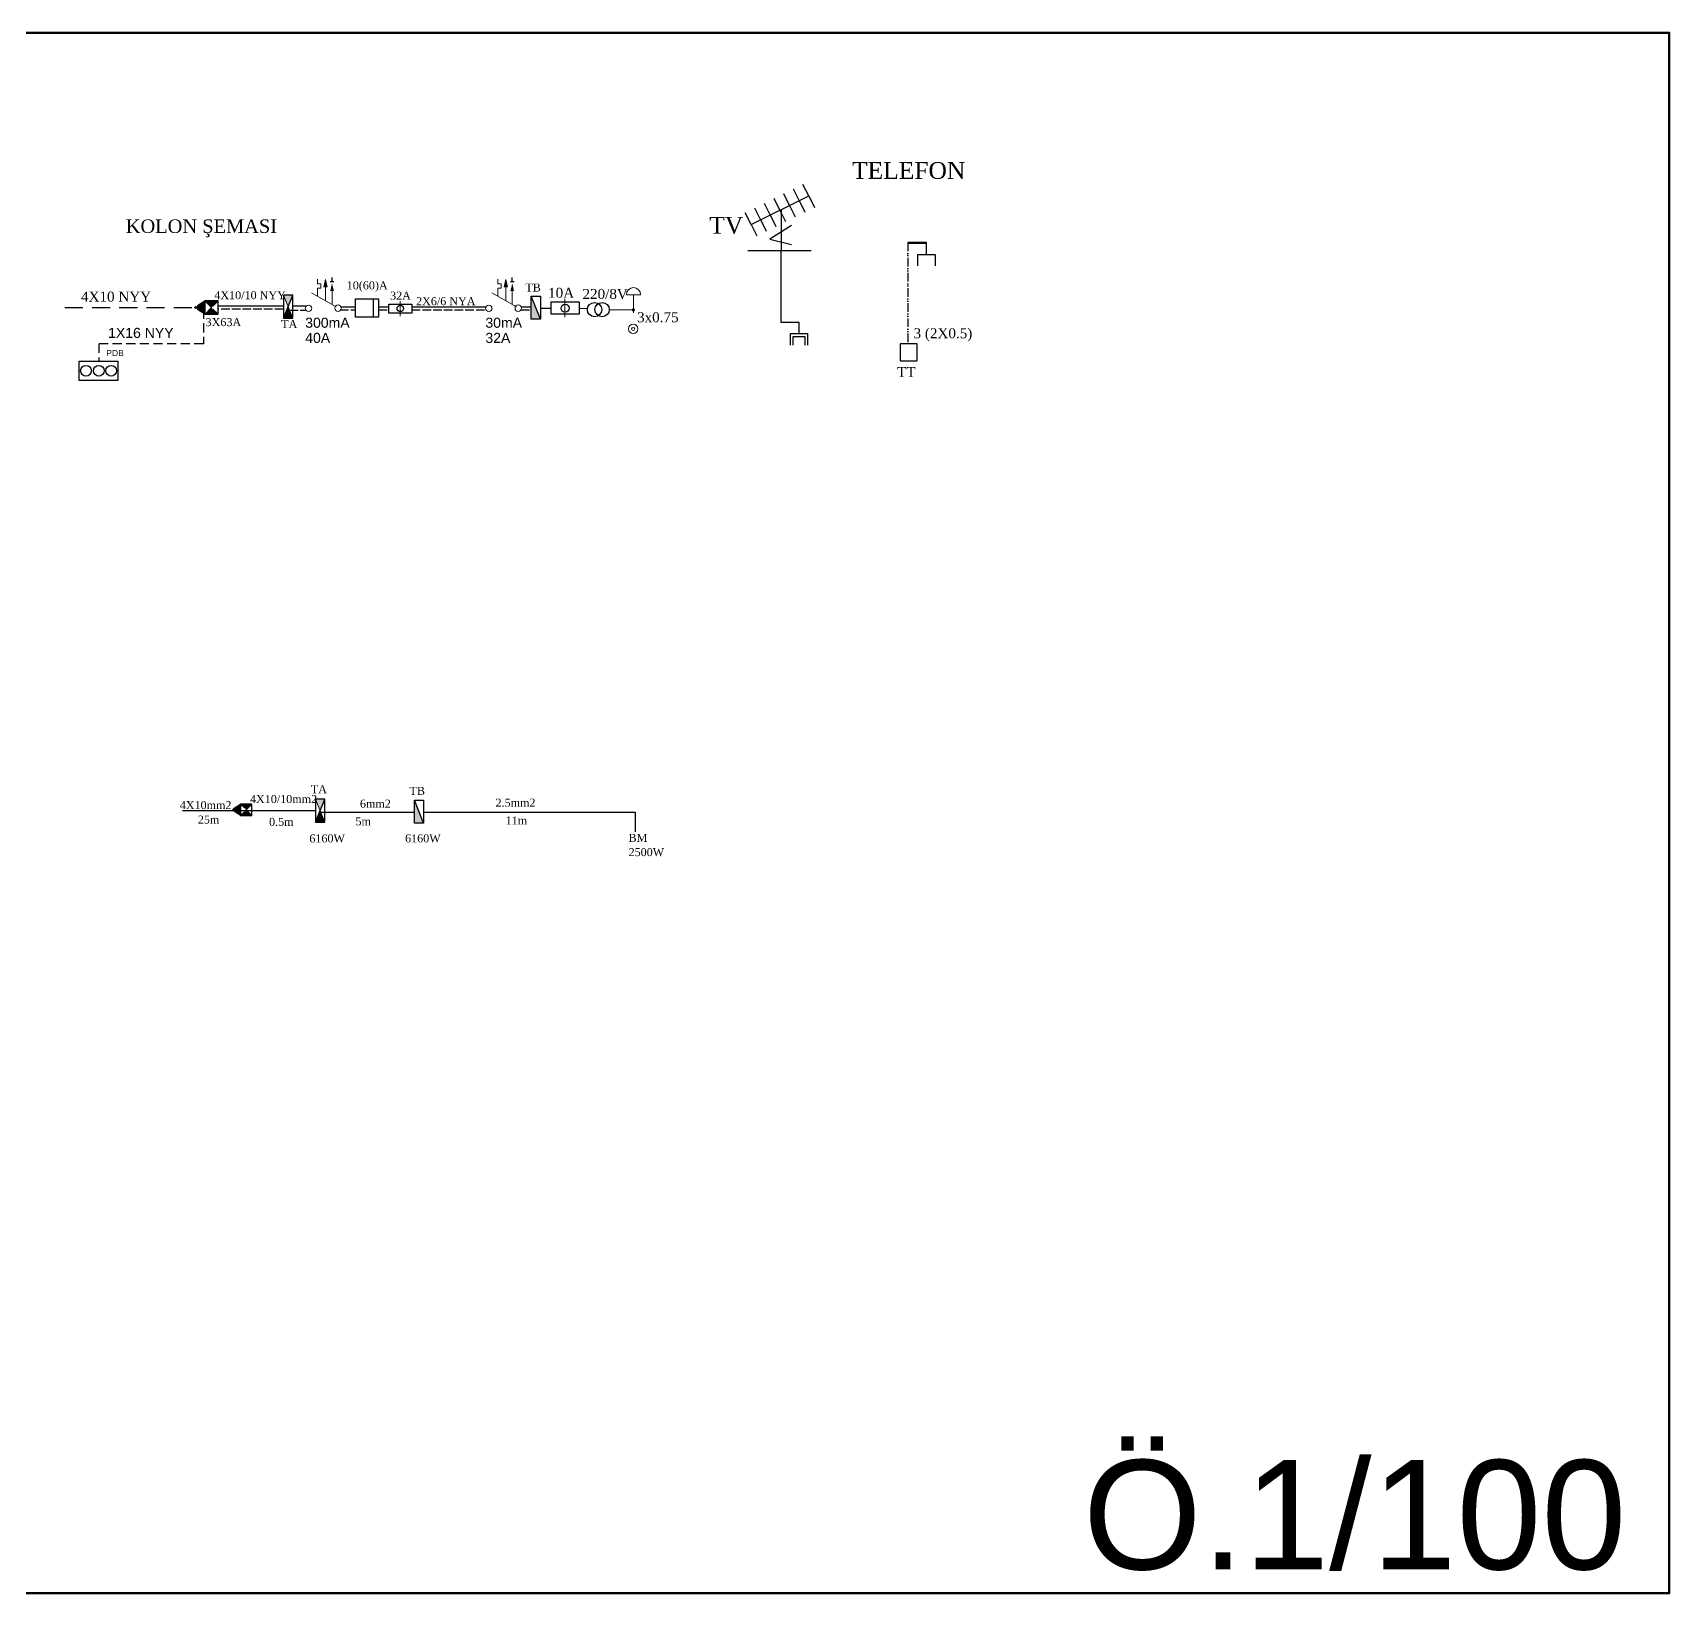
# Model space of a CAD drawing. Header units: millimetres. Extents: x 890 to 10034, y 874 to 4550.
# Drawn here: x 7744 to 10034, y 874 to 3058 of the extents above; entities that cross this region are included whole.
import ezdxf

# ---------------------------------------------------------------- set-up
doc = ezdxf.new("R2010")
doc.units = ezdxf.units.MM
for name, pattern in [('ACAD_ISO02W100', [15, 12, -3]), ('ACAD_ISO12W100', [21, 12, -3, 0, -3, 0, -3]), ('DASHDOT', [25.4, 12.7, -6.35, 0, -6.35]), ('DASHDOTX2', [50.8, 25.4, -12.7, 0, -12.7]), ('DASHED', [19.05, 12.7, -6.35]), ('DASHEDX2', [38.1, 25.4, -12.7])]:
    doc.linetypes.add(name, pattern=pattern)
for name, color, linetype in [('GÖRÜNÜŞLER', 8, 'Continuous'), ('kolon', 4, 'Continuous'), ('telefon', 3, 'ACAD_ISO12W100'), ('topraklama', 3, 'DASHED'), ('ölçü', 23, 'Continuous'), ('ışık', 1, 'Continuous')]:
    doc.layers.add(name, color=color, linetype=linetype)
doc.layers.add('SEMBOL', color=3, linetype='Continuous', lineweight=18)
doc.layers.add('ZİL', color=92, linetype='DASHDOT', lineweight=20)
doc.styles.add('MEKAN', font='times.ttf')
doc.styles.get("Standard").update_dxf_attribs({"font": 'arial.ttf'})
doc.styles.add('TXTX', font='arial.ttf')

# ---------------------------------------------------------------- blocks, each defined once
blk = doc.blocks.new('Topraklama Klemensi')
at = {"layer": 'GÖRÜNÜŞLER'}
for p, q in [((-26.75, 27.125), (0, 27.125)), ((-26.75, -27.125), (-26.75, 27.125)), ((0, 27.125), (0, -27.125)), ((0, -27.125), (-26.75, -27.125))]:
    blk.add_line(p, q, dxfattribs=at)
for centre in [(-13.25, 17.625), (-13.25, -0.375), (-13.25, -17.625)]:
    blk.add_circle(centre, 7.5, dxfattribs=at)

msp = doc.modelspace()

# ---------------------------------------------------------------- hatches: boundary and pattern name
at = {"layer": 'kolon', "linetype": 'DASHED'}
msp.add_hatch(color=256, dxfattribs=at).paths.add_polyline_path([(8582.2, 2670.2, -1), (8586.9, 2670.2, -1)])
at = {"layer": 'telefon'}
for points in [[(8441.7, 2689.3), (8441.7, 2657.3), (8454.5, 2657.3)], [(8022.3, 1970.8), (8034.6, 1962.6), (8034.6, 1978.6)], [(8278, 1984), (8278, 1952), (8290.8, 1952)]]:
    msp.add_hatch(color=256, dxfattribs=at).paths.add_polyline_path(points)
h = msp.add_hatch(color=256, dxfattribs=at)
h.paths.add_polyline_path([(8042.6, 1970.6), (8050.6, 1978.6), (8034.6, 1978.6)])
h.paths.add_polyline_path([(8050.6, 1962.6), (8042.6, 1970.6), (8034.6, 1962.6)])
h.paths.add_polyline_path([(8034.6, 1978.6), (8022.3, 1970.8), (8034.6, 1962.6)])
at = {"layer": 'ZİL', "linetype": 'ACAD_ISO02W100'}
msp.add_hatch(color=256, dxfattribs=at).paths.add_polyline_path([(7970.2, 2673.6), (7984.6, 2664), (7984.6, 2682.8)])
h = msp.add_hatch(color=256, dxfattribs=at)
h.paths.add_polyline_path([(7984.6, 2682.8), (7994, 2673.4), (8003.3, 2682.8)])
h.paths.add_polyline_path([(7984.6, 2664), (8003.3, 2664), (7994, 2673.4)])
at = {"layer": 'ZİL', "linetype": 'ByBlock'}
h = msp.add_hatch(color=256, dxfattribs=at)
h.paths.add_polyline_path([(8101.3, 2674.8), (8107.7, 2690.8), (8094.9, 2690.8)])
h.paths.add_polyline_path([(8107.7, 2658.8), (8101.3, 2674.8), (8094.9, 2658.8)])
for points in [[(8107.7, 2658.8), (8101.3, 2674.8), (8094.9, 2658.8)], [(8152.5, 1953.5), (8146.1, 1969.5), (8139.7, 1953.5)]]:
    msp.add_hatch(color=256, dxfattribs=at).paths.add_polyline_path(points)
h = msp.add_hatch(color=256, dxfattribs=at)
h.paths.add_polyline_path([(8146.1, 1969.5), (8152.5, 1985.5), (8139.7, 1985.5)])
h.paths.add_polyline_path([(8152.5, 1953.5), (8146.1, 1969.5), (8139.7, 1953.5)])

# ---------------------------------------------------------------- linework, layer by layer
for p, q in [((8791.7, 2752.6), (8791.7, 2810.9)), ((8806, 2788.3), (8775.3, 2769.3)), ((8744.6, 2753.1), (8833.4, 2753.1)), ((8775.3, 2769.3), (8806, 2761.7)), ((8791.3, 2652.6), (8791.3, 2753.1)), ((8994.9, 2747.7), (8994.9, 2764.1)), ((8982.9, 2747.7), (9006.9, 2747.7)), ((8982.9, 2731.7), (8982.9, 2747.7)), ((9006.9, 2747.7), (9006.9, 2731.7)), ((8094.9, 2658.8), (8107.7, 2690.8)), ((8195.8, 2685.7), (8227.8, 2685.7)), ((8195.8, 2660.1), (8195.8, 2685.7)), ((8220.5, 2685.7), (8220.5, 2660.1)), ((8227.8, 2685.7), (8227.8, 2660.1)), ((8454.5, 2657.3), (8441.7, 2689.3)), ((8227.8, 2660.1), (8195.8, 2660.1)), ((8816.4, 2652.6), (8791.3, 2652.6)), ((8804.4, 2621), (8804.4, 2637)), ((8804.4, 2637), (8828.4, 2637)), ((8816.4, 2637), (8816.4, 2652.6)), ((8828.4, 2637), (8828.4, 2621)), ((8808.4, 2621), (8808.4, 2633)), ((8808.4, 2633), (8824.4, 2633)), ((8824.4, 2633), (8824.4, 2621)), ((8139.7, 1953.5), (8152.5, 1985.5)), ((8290.8, 1952), (8278, 1984)), ((8139.1, 1969.2), (7953.3, 1969.2)), ((8146.9, 1967.3), (8278, 1967.3)), ((8290.8, 1967.3), (8587.1, 1967.3)), ((8587.1, 1967.3), (8587.1, 1940))]:
    msp.add_line(p, q)
at = {"linetype": 'ByBlock', "lineweight": 211}
msp.add_line((8994.9, 2764.1), (8968.6, 2764.1), dxfattribs=at)
at = {"color": 2, "linetype": 'ByBlock', "lineweight": 211, "true_color": 0xf1eb1f}
msp.add_lwpolyline([(889.5, 3058.1), (10034.5, 3058.1), (10034.5, 874.3), (889.5, 874.3)], close=True, dxfattribs=at)
for points in [[(7984.6, 2682.8), (7984.6, 2664), (8003.3, 2664), (8003.3, 2682.8)], [(8094.9, 2690.8), (8094.9, 2658.8), (8107.7, 2658.8), (8107.7, 2690.8)], [(8454.5, 2689.3), (8454.5, 2657.3), (8441.7, 2657.3), (8441.7, 2689.3)], [(8509.1, 2680.9), (8469.1, 2680.9), (8469.1, 2664.9), (8509.1, 2664.9)], [(8274.3, 2665.6), (8242.3, 2665.6), (8242.3, 2678.4), (8274.3, 2678.4)], [(8957.9, 2598.7), (8981.9, 2598.7), (8981.9, 2622.7), (8957.9, 2622.7)], [(8034.6, 1978.6), (8034.6, 1962.6), (8050.6, 1962.6), (8050.6, 1978.6)], [(8139.7, 1985.5), (8139.7, 1953.5), (8152.5, 1953.5), (8152.5, 1985.5)], [(8290.8, 1984), (8290.8, 1952), (8278, 1952), (8278, 1984)]]:
    msp.add_lwpolyline(points, close=True)
for centre in [(8530.2, 2670.6), (8540.8, 2670.6)]:
    msp.add_circle(centre, 10)
at = {"layer": 'kolon', "color": 0}
msp.add_line((8584.6, 2670), (8583.7, 2670), dxfattribs=at)
at = {"layer": 'SEMBOL'}
for p, q in [((8142.6, 2706.5), (8142.6, 2713.2)), ((8147.3, 2706.5), (8142.6, 2706.5)), ((8147.3, 2700.5), (8147.3, 2706.5)), ((8153.6, 2712.8), (8151.3, 2702.5)), ((8156, 2702.5), (8153.6, 2712.8)), ((8394.8, 2706.5), (8394.8, 2713.2)), ((8399.6, 2706.5), (8394.8, 2706.5)), ((8399.6, 2700.5), (8399.6, 2706.5)), ((8405.9, 2712.8), (8403.6, 2702.5)), ((8408.3, 2702.5), (8405.9, 2712.8)), ((8168.6, 2674.5), (8134.2, 2694.3)), ((8142.6, 2689.7), (8142.6, 2700.5)), ((8142.6, 2700.5), (8147.3, 2700.5)), ((8151.3, 2702.5), (8156, 2702.5)), ((8153.6, 2702.5), (8153.6, 2683.3)), ((8160.4, 2697.1), (8165.2, 2697.2)), ((8162.8, 2697.2), (8162.8, 2677.9)), ((8420.9, 2674.5), (8386.5, 2694.3)), ((8394.8, 2689.7), (8394.8, 2700.5)), ((8394.8, 2700.5), (8399.6, 2700.5)), ((8403.6, 2702.5), (8408.3, 2702.5)), ((8405.9, 2702.5), (8405.9, 2683.3)), ((8412.7, 2697.1), (8417.4, 2697.2)), ((8415.1, 2697.2), (8415.1, 2677.9))]:
    msp.add_line(p, q, dxfattribs=at)
for centre in [(8129.8, 2672.4), (8171.1, 2672.6), (8382.1, 2672.4), (8423.4, 2672.6)]:
    msp.add_circle(centre, 4.53, dxfattribs=at)
for points in [[(8151.3, 2702.5), (8156, 2702.5), (8153.6, 2712.8)], [(8160.4, 2697.1), (8165.2, 2697.2), (8162.7, 2707.5)], [(8403.6, 2702.5), (8408.3, 2702.5), (8405.9, 2712.8)], [(8412.7, 2697.1), (8417.4, 2697.2), (8415, 2707.5)]]:
    msp.add_solid(points, dxfattribs=at)
at = {"layer": 'telefon', "linetype": 'ACAD_ISO12W100'}
msp.add_line((8968.6, 2764.3), (8968.6, 2622.7), dxfattribs=at)
at = {"layer": 'topraklama', "linetype": 'DASHED', "lineweight": 25}
for p, q in [((7982.7, 2670.5), (7982.7, 2622.7)), ((7982.7, 2622.7), (7836.5, 2622.7))]:
    msp.add_line(p, q, dxfattribs=at)
at = {"layer": 'topraklama', "linetype": 'ACAD_ISO02W100'}
for p, q in [((8094.5, 2671.3), (8003.3, 2671.3)), ((8103.3, 2669.8), (8126, 2669.8)), ((8173.9, 2670.4), (8195.8, 2670.4)), ((8227.8, 2670.4), (8242.3, 2670.4)), ((8274.3, 2670.4), (8378, 2670.4)), ((8427.3, 2670.4), (8441.7, 2670.4))]:
    msp.add_line(p, q, dxfattribs=at)
at = {"layer": 'topraklama'}
msp.add_line((7836.5, 2622.7), (7836.5, 2599.3), dxfattribs=at)
at = {"layer": 'ZİL', "linetype": 'ACAD_ISO02W100'}
for p, q in [((7984.6, 2682.8), (7970.2, 2673.6)), ((7994, 2673.4), (7984.6, 2682.8)), ((8003.3, 2682.8), (7996, 2675.4)), ((7984.6, 2664), (7970.2, 2673.6)), ((7994, 2673.4), (7984.6, 2664)), ((8003.3, 2664), (7996, 2671.3)), ((8034.6, 1978.6), (8022.3, 1970.8)), ((8034.6, 1962.6), (8022.3, 1970.8)), ((8050.6, 1962.6), (8034.6, 1978.6)), ((8050.6, 1978.6), (8034.6, 1962.6))]:
    msp.add_line(p, q, dxfattribs=at)
at = {"layer": 'ZİL', "linetype": 'ByBlock'}
for p, q in [((8094.9, 2690.8), (8107.7, 2658.8)), ((8594.7, 2691.4), (8574.7, 2691.4)), ((8550.7, 2670.5), (8584.6, 2670.5)), ((8139.7, 1985.5), (8152.5, 1953.5))]:
    msp.add_line(p, q, dxfattribs=at)
at = {"layer": 'ZİL', "linetype": 'Continuous'}
for p, q in [((8258, 2661.6), (8258, 2682.3)), ((8488.6, 2685.9), (8488.6, 2660.1))]:
    msp.add_line(p, q, dxfattribs=at)
at = {"layer": 'ZİL', "linetype": 'DASHDOTX2'}
msp.add_line((8584.6, 2691.7), (8584.6, 2650.7), dxfattribs=at)
at = {"layer": 'ZİL'}
msp.add_line((8509.4, 2672), (8520.2, 2672), dxfattribs=at)
at = {"layer": 'ZİL', "linetype": 'ByBlock', "lineweight": -2}
for centre, radius in [((8258.3, 2672.3), 4.55), ((8489, 2672.5), 5.69)]:
    msp.add_circle(centre, radius, dxfattribs=at)
at = {"layer": 'ZİL', "linetype": 'ByBlock'}
for centre, radius in [((8584.3, 2643.7), 6.65), ((8584.2, 2643.5), 2.22)]:
    msp.add_circle(centre, radius, dxfattribs=at)
msp.add_arc((8584.7, 2691.4), 10, 0, 180, dxfattribs=at)
at = {"layer": 'ölçü', "color": 0, "linetype": 'ByBlock', "ltscale": 3}
for p, q in [((8829.9, 2829.7), (8821.9, 2845.9)), ((8749.2, 2789.9), (8829.9, 2829.7)), ((8776.1, 2803.2), (8768.1, 2819.3)), ((8789.5, 2809.8), (8781.6, 2825.9)), ((8803, 2816.4), (8795, 2832.6)), ((8816.4, 2823.1), (8808.5, 2839.2)), ((8816.4, 2823.1), (8824.4, 2806.9)), ((8829.9, 2829.7), (8837.9, 2813.6)), ((8749.2, 2789.9), (8741.2, 2806)), ((8762.6, 2796.5), (8754.7, 2812.7)), ((8762.6, 2796.5), (8770.6, 2780.4)), ((8776.1, 2803.2), (8784, 2787)), ((8789.5, 2809.8), (8797.5, 2793.7)), ((8803, 2816.4), (8811, 2800.3)), ((8749.2, 2789.9), (8757.1, 2773.8)), ((8165.3, 2709.4), (8160.3, 2709.4)), ((8162.8, 2709.4), (8162.8, 2715.7)), ((8417.5, 2709.4), (8412.5, 2709.4)), ((8415, 2709.4), (8415, 2715.7))]:
    msp.add_line(p, q, dxfattribs=at)
at = {"layer": 'ışık', "linetype": 'DASHEDX2', "lineweight": -2}
msp.add_line((7788.7, 2673.6), (7970.2, 2673.6), dxfattribs=at)
at = {"layer": 'ışık'}
for p, q in [((8094.5, 2675.3), (8003.3, 2675.3)), ((8125.4, 2675.2), (8107.7, 2675.2)), ((8175.5, 2674.4), (8195.8, 2674.4)), ((8227.8, 2674.4), (8242.3, 2674.4)), ((8274.3, 2674.4), (8378, 2674.4)), ((8427.5, 2674.4), (8441.7, 2674.4)), ((8454.5, 2672.7), (8469.1, 2672.7))]:
    msp.add_line(p, q, dxfattribs=at)

# ---------------------------------------------------------------- block references
at = {"rotation": 90}
msp.add_blockref('Topraklama Klemensi', (7836, 2598.3), dxfattribs=at)

# ---------------------------------------------------------------- texts
at = {"style": 'MEKAN'}
for s, height, p in [('TELEFON', 23.62, (8890.6, 2853.5)), ('KOLON ŞEMASI', 18.9, (7874, 2777.9)), ('TV', 23.62, (8690.8, 2776.8)), ('10(60)A', 11.2, (8183.3, 2699)), ('TB', 11.2, (8433.3, 2695.9)), ('4X10 NYY', 14, (7811.4, 2681.8)), ('4X10/10 NYY', 11.2, (7998, 2685.2)), ('32A', 11.2, (8244, 2684.5)), ('2X6/6 NYA', 11.2, (8280.4, 2676.8)), ('10A', 14, (8465.2, 2687.1)), ('220/8V', 14, (8513.3, 2685.5)), ('3X63A', 11.2, (7985.8, 2647.5)), ('3x0.75', 14, (8589.7, 2652.9)), ('TA', 11.2, (8091.6, 2644.9)), ('3 (2X0.5)', 14, (8976.7, 2630.5)), ('TT', 14, (8953.7, 2576.1)), ('TA', 11.2, (8133.1, 1993.8)), ('TB', 11.2, (8271.2, 1991.5)), ('4X10mm2', 11.2, (7949.6, 1971.6)), ('4X10/10mm2', 11.2, (8047.9, 1980.1)), ('6mm2', 11.2, (8201.8, 1973.7)), ('2.5mm2', 11.2, (8391.6, 1975)), ('25m', 11.2, (7974.9, 1951.4)), ('0.5m', 11.2, (8074.6, 1948.2)), ('5m', 11.2, (8195.6, 1949)), ('11m', 11.2, (8405.8, 1950.2)), ('6160W', 11.2, (8131, 1925.1)), ('6160W', 11.2, (8265, 1925.1)), ('BM', 11.2, (8577.8, 1925.8)), ('2500W', 11.2, (8577.8, 1905.8))]:
    msp.add_text(s, height=height, dxfattribs=at).set_placement(p)
at = {"color": 2, "linetype": 'ByBlock', "lineweight": 211, "true_color": 0xf1eb1f, "insert": (9213.8, 1060.7), "char_height": 153.05, "width": 652.361, "attachment_point": 1}
msp.add_mtext('Ö.1/100', dxfattribs=at)
at = {"layer": 'ZİL', "linetype": 'ByBlock', "lineweight": -2, "style": 'TXTX'}
for s, height, p in [('300mA', 14.06, (8125.2, 2645.2)), ('30mA', 14.06, (8377.4, 2645.2)), ('1X16 NYY', 14.06, (7849.3, 2631)), ('40A', 14.06, (8125.2, 2624)), ('32A', 14.06, (8377.4, 2624)), ('PDB', 8.64, (7846.6, 2605.5))]:
    msp.add_text(s, height=height, dxfattribs=at).set_placement(p)

doc.saveas('drawing.dxf')
